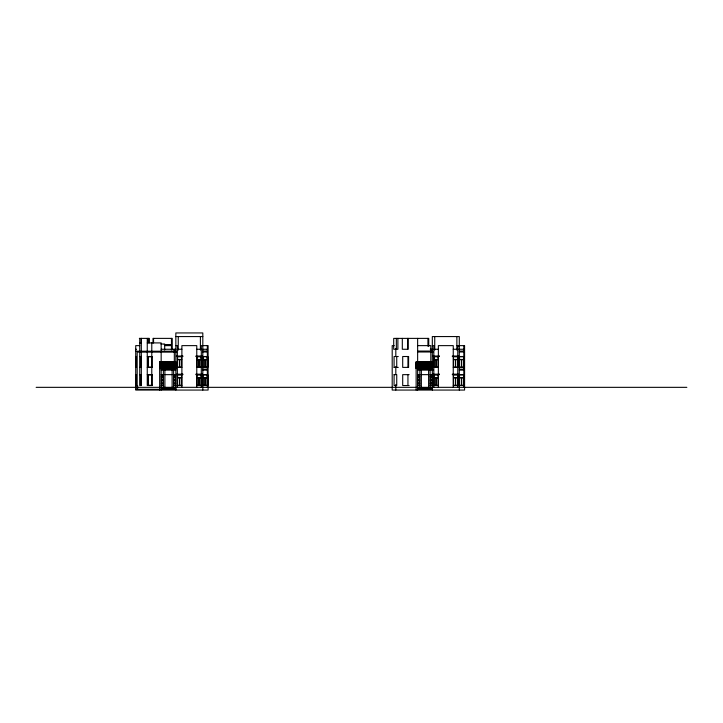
<?xml version="1.0" encoding="UTF-8"?>
<svg xmlns="http://www.w3.org/2000/svg" width="723" height="723" viewBox="0 0 723 723"><rect width="100%" height="100%" fill="white"/><g stroke="black" fill="none" stroke-linecap="round" stroke-linejoin="round"><path stroke-width="1.08" d="M164.257 344.555L171.478 344.726L171.459 345.63L164.889 345.63M175.843 336.566L202.811 336.566M139.34 338.382L149.381 338.382L149.381 342.874M139.738 342.91L141.383 342.91M147.257 342.91L161.166 342.91L161.166 390.059M160.949 344.003L164.69 344.003L164.69 350.059M164.898 344.726L171.478 344.726M139.747 345.63L135.725 345.63L135.725 390.059L208.107 390.059L208.107 345.63L203.064 345.63M175.843 345.63L177.352 345.63L177.352 387.338M202.811 345.63L201.301 345.63L201.301 387.338M394.216 345.63L392.2 345.63L392.2 390.059L464.582 390.059L464.582 345.63L457.776 345.63L457.786 387.338M417.641 345.63L430.809 345.63L430.809 369.209M432.318 345.63L433.827 345.63L433.827 387.338M456.873 345.63L457.632 345.63M458.536 346.073L459.295 346.073M135.725 349.263L136.475 349.263M161.157 349.263L175.843 349.263M177.352 349.263L181.889 349.263M196.773 349.263L201.301 349.263M202.811 349.263L207.347 349.263M430.275 349.263L432.318 349.263M433.827 349.263L438.364 349.263M453.249 349.263L457.786 349.263M458.536 349.263L463.823 349.263M173.8 351.071L175.843 351.071M202.811 351.071L207.347 351.071M417.641 351.071L432.318 351.071M459.295 351.071L463.823 351.071M135.725 351.215L175.843 351.215M173.728 351.984L176.593 351.984M202.811 351.984L207.347 351.984M417.641 351.984L433.077 351.984M459.295 351.984L463.823 351.984M175.843 352.119L137.171 352.119L137.171 389.308M135.725 356.511L136.475 356.511M139.738 356.511L141.319 356.511M147.257 356.511L152.318 356.511M202.811 356.511L207.347 356.511M398.274 356.511L394.08 356.511L394.098 367.392M463.823 356.511L452.345 356.511L452.345 356.059L458.689 356.059L458.689 356.511M147.962 356.737L152.02 356.737M177.578 359.458L181.654 359.458M196.999 359.458L201.075 359.458M203.036 359.458L207.121 359.458M434.053 359.458L438.138 359.458M453.475 359.458L457.551 359.458M459.521 359.458L463.597 359.458M177.578 359.683L181.654 359.683M196.999 359.683L201.075 359.683M203.036 359.683L207.121 359.683M434.053 359.683L438.138 359.683M453.475 359.683L457.551 359.683M459.521 359.683L463.597 359.683M135.725 360.144L136.466 360.144M458.536 360.144L459.295 360.144M175.834 361.726L159.656 361.726L159.656 390.059M432.318 361.726L416.132 361.726L416.132 390.059M159.656 361.952L160.108 361.726M161.157 361.952L175.834 361.952M416.132 361.952L416.584 361.726M417.641 361.952L432.318 361.952M159.656 362.557L160.108 362.557L159.656 362.783M161.157 362.557L175.834 362.557M416.132 362.557L416.584 362.783L416.132 362.783M417.641 362.557L432.318 362.557M161.157 362.783L175.834 362.783M417.641 362.783L432.318 362.783M159.656 363.389L160.108 363.389L159.656 363.615M161.157 363.389L175.834 363.389M416.132 363.389L416.584 363.389L416.132 363.615M417.641 363.389L432.318 363.389M161.157 363.615L175.834 363.615M417.641 363.615L432.318 363.615M159.656 364.22L160.108 364.22L159.656 364.446M161.157 364.22L175.834 364.22M416.132 364.22L416.584 364.446L416.132 364.446M417.641 364.22L432.318 364.22M161.157 364.446L175.834 364.446M417.641 364.446L432.318 364.446M159.656 365.052L160.108 365.052L159.656 365.278M161.157 365.052L175.834 365.052M416.132 365.052L416.584 365.052L416.132 365.278M417.641 365.052L432.318 365.052M161.157 365.278L175.834 365.278M417.641 365.278L432.318 365.278M159.656 365.883L160.108 365.883L159.656 366.109M161.157 365.883L175.834 365.883M416.132 365.883L416.584 365.883L416.132 366.109M417.641 365.883L432.318 365.883M161.157 366.109L175.834 366.109M417.641 366.109L432.318 366.109M159.656 366.715L160.108 366.715L159.656 366.941M161.157 366.715L175.834 366.715M416.132 366.715L416.584 366.715L416.132 366.941M417.641 366.715L432.318 366.715M161.157 366.941L175.834 366.941M417.641 366.941L432.318 366.941M147.962 367.167L152.02 367.167M135.725 367.392L136.475 367.392M139.738 367.392L141.383 367.392M147.257 367.392L152.318 367.392M177.352 367.392L181.889 367.392M196.773 367.392L201.301 367.392M202.811 367.392L207.347 367.392M394.08 367.392L398.274 367.392M433.827 367.392L438.364 367.392M453.249 367.392L457.786 367.392M458.536 367.392L463.823 367.392M159.656 367.546L160.108 367.546L159.656 367.772M161.157 367.546L175.834 367.546M416.132 367.546L416.584 367.772L416.132 367.772M417.641 367.546L432.318 367.546M161.157 367.772L175.834 367.772M417.641 367.772L432.318 367.772M159.656 368.378L160.108 368.378L159.656 368.603M161.157 368.378L175.834 368.378M416.132 368.378L416.584 368.378L416.132 368.603M417.641 368.378L432.318 368.378M161.157 368.603L175.834 368.603M417.641 368.603L432.318 368.603M161.157 369.209L175.843 369.209M202.811 369.209L207.347 369.209M417.641 369.209L433.077 369.209M459.295 369.209L463.823 369.209M161.157 370.113L175.843 370.113M202.811 370.113L207.347 370.113M417.641 370.113L433.077 370.113M459.295 370.113L463.823 370.113M135.725 374.65L136.475 374.65M139.738 374.65L141.319 374.65M147.257 374.65L152.318 374.65M161.166 374.65L163.371 374.65M164.889 374.65L172.119 374.65M173.628 374.65L175.843 374.65M202.811 374.65L207.347 374.65M394.08 374.65L396.737 374.65L396.737 385.531L394.08 385.531L394.098 374.65M409.128 374.65L402.702 374.65L402.702 385.531L409.128 385.531M417.641 374.65L419.855 374.65M421.364 374.65L428.594 374.65M430.113 374.65L432.318 374.65M463.823 374.65L452.345 374.65L452.345 374.189L458.689 374.189L458.689 374.65M147.962 374.876L152.02 374.876M135.725 376.457L136.466 376.457M161.392 376.683L163.145 376.683M173.854 376.683L175.617 376.683M417.867 376.683L419.629 376.683M430.339 376.683L432.092 376.683M161.392 376.909L163.145 376.909M173.854 376.909L175.617 376.909M417.867 376.909L419.629 376.909M430.339 376.909L432.092 376.909M177.578 377.596L181.654 377.596M196.999 377.596L201.075 377.596M203.036 377.596L207.121 377.596M434.053 377.596L438.138 377.596M453.475 377.596L457.551 377.596M459.521 377.596L463.597 377.596M177.578 377.822L181.654 377.822M196.999 377.822L201.075 377.822M203.036 377.822L207.121 377.822M434.053 377.822L438.138 377.822M453.475 377.822L457.551 377.822M459.521 377.822L463.597 377.822M458.536 378.274L459.295 378.274M161.392 379.973L163.145 379.973M173.854 379.973L175.617 379.973M417.867 379.973L419.629 379.973M430.339 379.973L432.092 379.973M135.725 380.09L136.466 380.09M161.392 380.199L163.145 380.199M173.854 380.199L175.617 380.199M417.867 380.199L419.629 380.199M430.339 380.199L432.092 380.199M161.392 383.262L163.145 383.262M173.854 383.262L175.617 383.262M417.867 383.262L419.629 383.262M430.339 383.262L432.092 383.262M161.392 383.488L163.145 383.488M173.854 383.488L175.617 383.488M417.867 383.488L419.629 383.488M430.339 383.488L432.092 383.488M152.02 385.296L147.962 385.296L148.116 374.876M135.725 385.531L137.614 385.531L137.614 389.308M152.318 385.531L147.257 385.531L147.257 338.382M161.166 385.531L163.371 385.531M173.628 385.531L175.843 385.531M177.352 385.531L181.889 385.531M196.773 385.531L201.301 385.531M202.811 385.531L207.347 385.531M417.641 385.531L419.855 385.531M430.113 385.531L432.318 385.531M433.827 385.531L438.364 385.531M453.249 385.531L457.786 385.531M458.536 385.531L463.823 385.531M36.15 387.338L686.85 387.338M161.166 388.242L175.843 388.242M417.641 388.242L432.318 388.242M161.166 389.155L175.843 389.155M417.641 389.155L432.318 389.155M135.725 389.308L159.656 389.308M463.823 345.63L463.823 387.338M461.672 359.683L461.672 367.167M461.672 377.822L461.672 385.296M461.446 359.683L461.446 367.167M461.446 377.822L461.446 385.296M459.295 390.059L459.295 336.566L432.318 336.566L432.318 390.059M459.096 356.737L459.069 367.167M459.069 374.876L459.114 385.296M458.988 356.511L458.988 367.392M458.988 374.65L458.988 385.531M456.873 336.566L456.873 350.104M455.626 359.683L455.626 367.167M455.626 377.822L455.626 385.296M455.4 359.683L455.4 367.167M455.4 377.822L455.4 385.296M453.249 387.338L453.249 345.63L438.364 345.63L438.364 387.338M436.213 359.683L436.213 367.167M436.213 377.822L436.213 385.296M435.987 359.683L435.987 367.167M435.987 377.822L435.987 385.296M434.74 336.566L434.74 350.104M430.113 370.113L430.113 387.338M428.739 346.245L428.739 338.382L393.701 338.382L393.701 349.263L397.885 349.263L397.885 338.382M428.594 370.113L428.594 387.338M427.935 338.382L427.935 346.172M421.364 370.113L421.364 387.338M419.855 370.113L419.855 387.338M417.641 338.382L417.641 390.059M408.206 338.382L408.206 349.263L402.313 349.263L402.313 338.382M407.944 356.511L407.944 367.392M407.944 374.65L407.944 385.531M407.555 338.382L407.555 349.263M396.737 356.511L396.737 367.392M396.349 338.382L396.349 349.263M395.815 348.495L395.815 356.358M395.815 366.471L395.815 374.333M395.815 384.446L395.815 390.059M207.872 356.737L207.872 359.458M207.872 359.683L207.917 367.167M207.872 374.876L207.917 377.596M207.872 377.822L207.917 385.296M207.347 345.63L207.347 387.338M205.196 359.683L205.196 367.167M205.196 377.822L205.196 385.296M204.971 359.683L204.971 367.167M204.971 377.822L204.971 385.296M202.811 390.059L202.811 332.942L175.843 332.942L175.843 390.059M200.398 336.566L200.398 350.104M199.15 359.683L199.15 367.167M199.15 377.822L199.15 385.296M198.924 359.683L198.924 367.167M198.924 377.822L198.924 385.296M196.773 387.338L196.773 345.63L181.889 345.63L181.889 387.338M179.729 359.683L179.729 367.167M179.729 377.822L179.729 385.296M179.503 359.683L179.503 367.167M179.503 377.822L179.503 385.296M178.256 336.566L178.256 350.104M174.333 349.263L174.333 369.209M173.628 370.113L173.628 387.338M172.255 349.616L172.255 338.382L152.996 338.382L152.996 342.874M172.119 370.113L172.119 387.338M171.459 338.382L171.459 349.986M164.889 370.113L164.889 387.338M163.371 370.113L163.371 387.338M153.556 338.382L153.556 342.874M152.056 356.511L152.056 367.392M152.056 374.65L152.056 385.531M151.785 342.91L151.785 385.531M148.269 338.382L148.269 342.874M148.116 356.737L148.061 367.167M147.926 356.511L147.926 367.392M147.926 374.65L147.926 385.531M147.763 356.511L147.763 367.392M147.763 374.65L147.763 385.531M141.319 338.382L141.319 385.531L139.738 385.531L139.738 338.382M141.22 338.382L141.22 342.874M141.22 356.34L141.22 367.564M141.22 375.427L141.22 385.531M140.768 356.511L140.768 367.392M140.768 374.65L140.768 385.531M140.479 356.511L140.479 367.392M140.479 374.65L140.479 385.531M136.023 356.511L136.023 367.392M136.023 374.65L136.023 385.531M135.87 356.737L135.915 367.167M135.87 374.876L135.915 385.296M182.792 356.059L176.448 356.059L176.448 356.511L182.792 356.511L182.792 356.059M202.214 356.059L195.861 356.059L195.861 356.511L202.214 356.511L202.214 356.059M439.268 356.059L432.923 356.059L432.923 356.511L439.268 356.511L439.268 356.059M408.594 356.511L402.702 356.511L402.702 367.392L408.594 367.392L408.594 356.511M140.858 356.819L140.569 367.094L140.858 356.819M181.654 356.737L177.578 356.737L177.578 367.167L181.654 367.167L181.654 356.737M201.075 356.737L196.999 356.737L196.999 367.167L201.075 367.167L201.075 356.737M207.121 356.737L203.036 356.737L203.036 367.167L207.121 367.167L207.121 356.737M438.138 356.737L434.053 356.737L434.053 367.167L438.138 367.167L438.138 356.737M457.551 356.737L453.475 356.737L453.475 367.167L457.551 367.167L457.551 356.737M463.597 356.737L459.521 356.737L459.521 367.167L463.597 367.167L463.597 356.737M182.792 374.189L176.448 374.189L176.448 374.65L182.792 374.65L182.792 374.189M202.214 374.189L195.861 374.189L195.861 374.65L202.214 374.65L202.214 374.189M439.268 374.189L432.923 374.189L432.923 374.65L439.268 374.65L439.268 374.189M140.858 374.948L140.569 385.223L140.858 374.948M163.145 374.876L161.392 374.876L161.392 385.296L163.145 385.296L163.145 374.876M175.617 374.876L173.854 374.876L173.854 385.296L175.617 385.296L175.617 374.876M181.654 374.876L177.578 374.876L177.578 385.296L181.654 385.296L181.654 374.876M201.075 374.876L196.999 374.876L196.999 385.296L201.075 385.296L201.075 374.876M207.121 374.876L203.036 374.876L203.036 385.296L207.121 385.296L207.121 374.876M419.629 374.876L417.867 374.876L417.867 385.296L419.629 385.296L419.629 374.876M432.092 374.876L430.339 374.876L430.339 385.296L432.092 385.296L432.092 374.876M438.138 374.876L434.053 374.876L434.053 385.296L438.138 385.296L438.138 374.876M457.551 374.876L453.475 374.876L453.475 385.296L457.551 385.296L457.551 374.876M463.597 374.876L459.521 374.876L459.521 385.296L463.597 385.296L463.597 374.876"/></g></svg>
